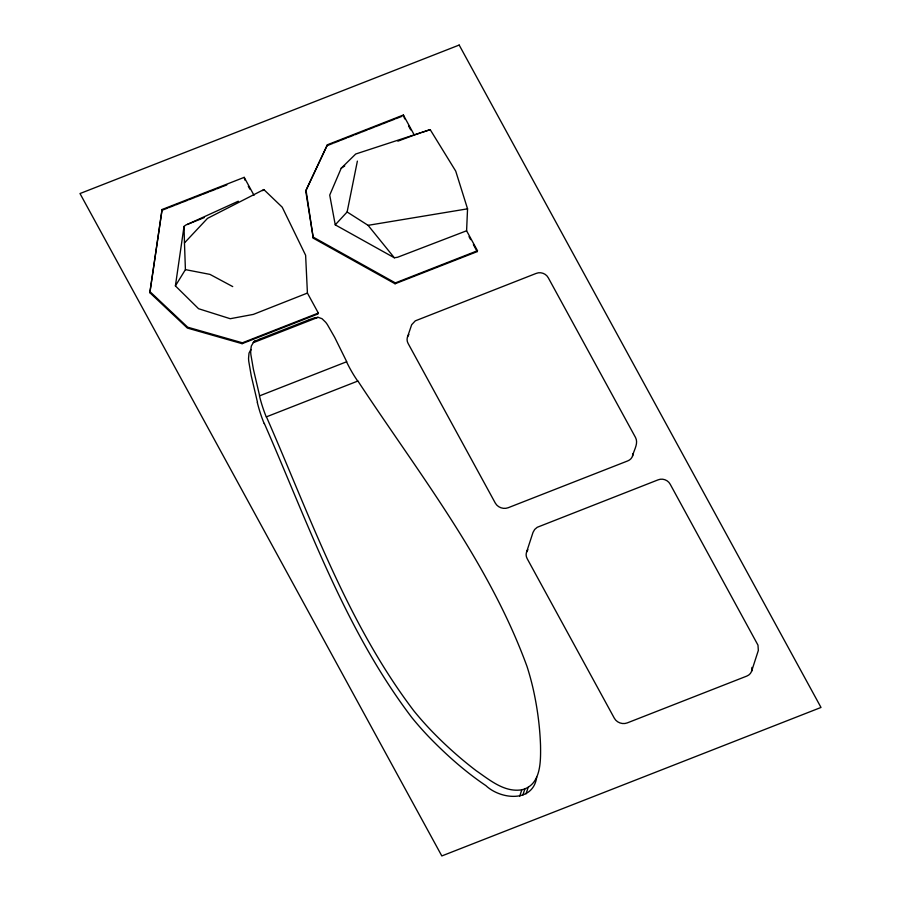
<?xml version="1.0" encoding="UTF-8"?>
<svg xmlns="http://www.w3.org/2000/svg" width="901" height="901" viewBox="0 0 901 901"><rect width="100%" height="100%" fill="white"/><g stroke="black" fill="none" stroke-linecap="round" stroke-linejoin="round"><path stroke-width="1.35" d="M466.594 230.78L467.551 208.829L455.726 171.122L430.194 129.643L355.726 154.003L341.22 168.217L329.721 195.112L335.251 224.845L394.345 257.787L397.589 257.258L466.594 230.78L477.485 250.737L477.203 251.616L395.066 283.77L313.278 238.179L305.743 191.057L327.412 144.768L403.366 115.024L414.28 135.015L420.069 133.055M307.421 293.073L253.327 314.404L230.228 318.717L198.569 308.716L175.402 285.899L185.415 269.624L184.468 242.91L207.5 218.369L263.835 189.57L282.227 207.196L305.619 255.276L307.421 293.073L318.335 313.064L318.053 313.931L242.099 343.675L187.374 328.065L149.848 292.69L162.079 209.516L244.205 177.351L254.014 195.314M149.848 292.69L162.079 209.516M175.402 285.899L184.029 226.433L185.955 224.946L204.2 217.625M357.382 161.11L347.122 211.983L335.251 224.845M536.726 777.045C533.201 802.949 500.731 799.626 485.853 785.604C464.939 771.504 446.018 754.61 428.516 736.5A323.583 284.907 18.1 0 1 411.802 717.523C344.993 629.551 308.221 523.661 264.297 423.391M244.205 177.351L245.004 180.223M242.099 343.675L242.392 342.808L318.335 313.064M313.278 238.179L306.025 190.19L327.412 144.768M309.178 320.362L309.415 319.63L260.434 338.821M403.366 115.024L404.718 118.898M395.066 283.77L395.359 282.903L477.485 250.737M407.534 336.85L411.678 324.72L415.293 320.857L536.061 273.454C540.521 271.494 546.119 273.544 548.326 277.857L635.509 437.481C638.764 443.652 633.707 450.275 632.502 456.199M526.589 552.031L533.02 532.367L534.698 529.439L537.21 527.299L657.978 479.895C662.438 477.935 668.024 479.985 670.243 484.31L757.978 645.15L758.338 650.432L751.558 671.38M519.663 796.349L521.803 789.794C541.264 785.131 540.746 761.368 540.532 745.476C539.879 726.724 537.401 708.04 533.347 689.727A323.583 284.907 18.1 0 0 527.085 666.661C488.871 561.999 418.616 473.25 357.9 381.022L266.437 416.836C310.361 517.106 347.133 623.008 413.942 710.968A323.583 284.907 18.1 0 0 430.655 729.945C444.745 744.665 459.96 758.315 476.156 770.682C489.558 779.872 504.402 792.689 521.803 789.794M522.85 795.099L524.99 788.544M526.038 793.849L528.177 787.294M250.895 349.509L249.014 353.136L248.552 358.35A40.917 38.563 84 0 0 248.744 361.245L251.244 375.796L257.495 402.387M262.585 190.674L263.835 189.57M341.22 168.217L344.756 165.942M255.265 341.107L260.186 338.866M187.262 224.462L238.314 201.205M309.719 319.472L315.406 317.557M397.859 141.175L414.28 135.015M161.786 210.395L167.496 208.154M168.633 207.714L174.332 205.473M175.481 205.034L181.18 202.793M182.317 202.353L188.027 200.112M189.165 199.673L194.864 197.432M196.013 196.992L201.711 194.751M202.849 194.312L208.559 192.082M209.696 191.631L215.407 189.401M216.544 188.951L222.243 186.721M223.392 186.27L226.804 184.93M327.131 145.635L332.886 143.383M334.034 142.932L339.79 140.68M340.938 140.229L346.694 137.977M347.842 137.526L353.597 135.274M354.746 134.823L360.501 132.571M361.65 132.12L367.405 129.868M368.554 129.417L374.309 127.165M375.458 126.714L381.213 124.462M382.362 124.011L388.117 121.759M389.266 121.308L395.021 119.056M396.17 118.605L401.925 116.353M421.51 132.571L430.194 129.643M467.551 208.829L368.07 225.329L347.122 211.983M185.415 269.624L209.967 274.388L232.728 286.597M242.392 342.808L187.667 327.198L150.14 291.811M313.559 237.312L395.359 282.903M368.07 225.329L394.345 257.787M408.536 125.892L410.721 129.89M469.027 236.648L470.66 239.632M473.385 244.621L477.203 251.616M248.282 186.203L249.915 189.199M184.029 226.433L184.468 242.91M751.907 667.393A9.697 8.537 18.1 0 1 746.805 676.088L627.254 722.906A9.697 8.537 18.1 0 1 614.358 718.266L527.175 558.654A9.697 8.537 18.1 0 1 527.952 549.711M632.975 453.563A9.697 8.537 18.1 0 1 627.738 460.907L508.198 507.725A9.697 8.537 18.1 0 1 495.302 503.085L408.119 343.472A9.697 8.537 18.1 0 1 408.896 334.53M266.347 417.095A49.048 15.013 75.2 0 1 259.432 395.843M254.217 341.31A13.74 11.871 88.1 0 1 255.129 340.769M253.699 341.862A8.74 6.758 -71.4 0 1 254.307 341.411M253.204 342.538A4.899 2.973 -59.3 0 1 253.62 342.143M264.207 423.65A49.048 15.013 75.2 0 1 257.281 402.398M357.832 381.258A49.048 16.973 62 0 1 346.525 361.751M317.512 317.4A4.899 3.593 -17 0 1 318.042 317.411M316.533 317.569A8.74 7.535 -27.4 0 1 317.298 317.49M315.463 317.895A13.74 12.805 -39.4 0 1 316.555 317.681M250.681 350.714L250.681 351.627A39.689 37.403 84 0 0 250.895 354.69L253.395 369.241L259.634 395.832L346.727 361.718L334.71 337.402L327.446 324.709A39.689 37.403 84 0 0 325.666 322.254L321.995 318.684L318.087 317.298L253.282 342.684L251.311 346.063L250.681 350.714M459.183 45.05L79.998 193.546L441.817 855.95L821.002 707.454L459.183 45.05"/></g></svg>
